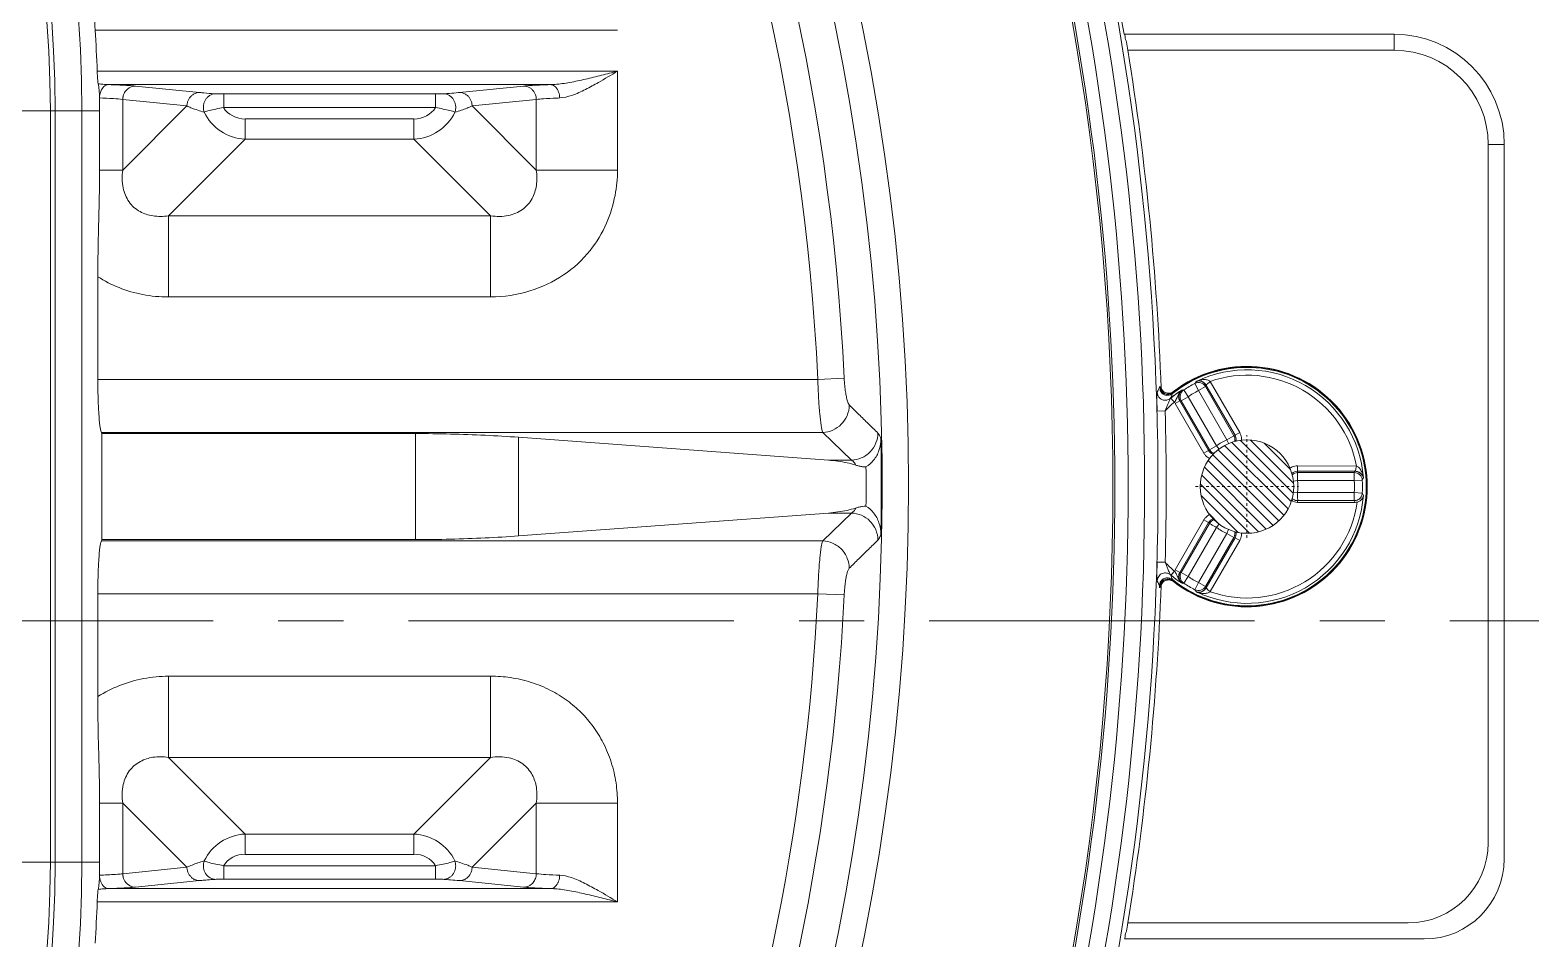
# Model space of a CAD drawing. Header units: millimetres. Extents: x 2432 to 4206, y 1282 to 1824.
# Drawn here: x 2863.2 to 2919.4, y 1549.5 to 1583.6 of the extents above; entities that cross this region are included whole.
import ezdxf

# ---------------------------------------------------------------- set-up
doc = ezdxf.new("R2010")
doc.units = ezdxf.units.MM
doc.linetypes.add('CENTER', pattern=[0.6, 0.375, -0.075, 0.075, -0.075])
doc.layers.add('core', color=7, linetype='Continuous', lineweight=20)
doc.layers.add('insert', color=85, linetype='Continuous', lineweight=20)

# ---------------------------------------------------------------- blocks, each defined once
blk = doc.blocks.new('insert_cir_3.5')
at = {"layer": 'insert'}
h = blk.add_hatch(dxfattribs=at)
h.set_pattern_fill('_ANSI31', color=123, scale=0.0875, angle=90, style=0)
h.set_pattern_definition([(135, (-3527.1127, 221.18007), (-0.196443103, -0.196443103), [])])
h.paths.add_polyline_path([(-1.75, 0, 1), (1.75, 0, 1)])
at = {"layer": 'insert', "color": 1, "linetype": 'CENTER', "ltscale": 0.108846}
for p, q in [((0, -1.925), (0, 1.925)), ((-1.925, 0), (1.925, 0))]:
    blk.add_line(p, q, dxfattribs=at)
at = {"layer": 'insert'}
blk.add_circle((0, 0), 1.75, dxfattribs=at)

msp = doc.modelspace()

# ---------------------------------------------------------------- linework, layer by layer
at = {"layer": 'core'}
for p, q in [((2865.623, 1583.591), (2885.193, 1583.591)), ((2914.285, 1583.434), (2904.17, 1583.434)), ((2914.285, 1583.434), (2914.285, 1582.834)), ((2904.311, 1582.834), (2914.285, 1582.834)), ((2885.193, 1582.049), (2865.7, 1582.049)), ((2885.193, 1578.342), (2885.193, 1582.049)), ((2866.122, 1581.547), (2882.688, 1581.547)), ((2867.134, 1581.493), (2869.539, 1581.249)), ((2879.271, 1581.249), (2881.677, 1581.493)), ((2869.064, 1580.747), (2866.659, 1580.991)), ((2866.659, 1578.342), (2866.659, 1580.991)), ((2866.659, 1578.342), (2869.064, 1580.747)), ((2878.371, 1581.195), (2870.44, 1581.195)), ((2870.44, 1580.693), (2870.44, 1581.195)), ((2870.44, 1580.693), (2878.371, 1580.693)), ((2878.371, 1580.693), (2878.371, 1581.195)), ((2882.152, 1580.991), (2879.747, 1580.747)), ((2879.747, 1580.747), (2882.152, 1578.342)), ((2882.152, 1580.991), (2882.152, 1578.342)), ((2854.478, 1580.559), (2865.791, 1580.559)), ((2863.947, 1552.419), (2863.947, 1580.559)), ((2864.125, 1580.559), (2864.125, 1552.419)), ((2865.13, 1552.419), (2865.13, 1580.559)), ((2865.791, 1580.559), (2865.791, 1578.342)), ((2877.568, 1580.265), (2871.242, 1580.265)), ((2871.242, 1580.265), (2871.242, 1579.504)), ((2877.568, 1580.255), (2877.568, 1579.504)), ((2871.242, 1579.504), (2868.369, 1576.631)), ((2871.242, 1579.504), (2877.568, 1579.504)), ((2880.441, 1576.631), (2877.568, 1579.504)), ((2917.814, 1579.305), (2918.414, 1579.305)), ((2917.814, 1579.305), (2917.814, 1553.144)), ((2918.414, 1552.544), (2918.414, 1579.305)), ((2866.659, 1578.342), (2865.791, 1578.342)), ((2885.193, 1578.342), (2882.152, 1578.342)), ((2880.441, 1576.631), (2868.369, 1576.631)), ((2868.369, 1573.591), (2868.369, 1576.631)), ((2880.441, 1573.591), (2880.441, 1576.631)), ((2865.725, 1570.501), (2865.725, 1574.352)), ((2868.369, 1573.591), (2880.441, 1573.591)), ((2893.686, 1570.548), (2892.698, 1570.501)), ((2892.698, 1570.501), (2865.725, 1570.501)), ((2905.517, 1570.241), (2905.502, 1570.209)), ((2905.527, 1570.1), (2905.522, 1570.089)), ((2905.559, 1570.167), (2905.547, 1570.142)), ((2906.019, 1570.05), (2905.99, 1569.984)), ((2906.571, 1569.857), (2906.406, 1570.109)), ((2906.88, 1570.431), (2906.827, 1570.352)), ((2906.827, 1570.352), (2906.963, 1570.083)), ((2907.223, 1570.233), (2906.963, 1570.083)), ((2908.024, 1568.244), (2906.963, 1570.083)), ((2907.251, 1570.279), (2907.223, 1570.233)), ((2908.284, 1568.394), (2907.223, 1570.233)), ((2907.251, 1570.279), (2908.329, 1568.413)), ((2907.396, 1570.427), (2908.502, 1568.513)), ((2906.256, 1569.705), (2906.083, 1569.605)), ((2907.161, 1567.738), (2906.083, 1569.605)), ((2906.257, 1569.705), (2906.217, 1569.855)), ((2907.334, 1567.838), (2906.256, 1569.705)), ((2906.311, 1569.707), (2906.257, 1569.705)), ((2906.571, 1569.857), (2906.311, 1569.707)), ((2906.311, 1569.707), (2907.372, 1567.868)), ((2906.571, 1569.857), (2907.632, 1568.018)), ((2905.711, 1569.322), (2905.41, 1569.314)), ((2865.856, 1568.521), (2892.886, 1568.521)), ((2865.856, 1568.521), (2865.877, 1568.474)), ((2877.621, 1568.474), (2865.877, 1568.474)), ((2865.877, 1564.504), (2865.877, 1568.474)), ((2877.62, 1568.474), (2877.621, 1564.504)), ((2881.486, 1564.641), (2881.486, 1568.337)), ((2893.098, 1567.479), (2881.486, 1568.337)), ((2893.96, 1567.479), (2892.886, 1568.521)), ((2908.024, 1568.244), (2908.284, 1568.394)), ((2908.284, 1568.394), (2908.329, 1568.413)), ((2908.329, 1568.413), (2908.502, 1568.513)), ((2907.334, 1567.838), (2907.161, 1567.738)), ((2907.334, 1567.838), (2907.372, 1567.868)), ((2907.632, 1568.018), (2907.372, 1567.868)), ((2907.632, 1568.018), (2907.728, 1567.89)), ((2908.024, 1568.244), (2908.079, 1568.116)), ((2893.96, 1567.479), (2893.098, 1567.479)), ((2910.662, 1567.264), (2910.667, 1567.063)), ((2910.666, 1567.264), (2912.875, 1567.26)), ((2910.514, 1566.696), (2910.672, 1566.715)), ((2910.666, 1567.063), (2912.821, 1567.063)), ((2910.666, 1567.063), (2910.672, 1567.016)), ((2912.796, 1567.016), (2910.672, 1567.016)), ((2910.672, 1566.715), (2910.672, 1567.016)), ((2910.672, 1566.715), (2912.796, 1566.715)), ((2912.795, 1567.016), (2912.821, 1567.063)), ((2912.796, 1566.715), (2912.796, 1567.016)), ((2912.796, 1566.715), (2913.096, 1566.732)), ((2913.096, 1566.732), (2913.138, 1566.817)), ((2910.672, 1566.263), (2910.514, 1566.282)), ((2912.796, 1566.263), (2910.672, 1566.263)), ((2913.096, 1566.246), (2912.796, 1566.263)), ((2912.796, 1566.263), (2912.796, 1565.962)), ((2913.138, 1566.161), (2913.096, 1566.246)), ((2881.486, 1564.641), (2893.098, 1565.499)), ((2892.886, 1564.457), (2893.96, 1565.499)), ((2893.098, 1565.499), (2893.96, 1565.499)), ((2912.83, 1565.899), (2910.664, 1565.899)), ((2910.672, 1565.962), (2912.796, 1565.962)), ((2912.83, 1565.899), (2912.796, 1565.962)), ((2906.083, 1563.373), (2907.161, 1565.24)), ((2906.256, 1563.273), (2907.334, 1565.14)), ((2907.372, 1565.11), (2906.311, 1563.271)), ((2907.632, 1564.96), (2906.571, 1563.121)), ((2907.161, 1565.24), (2907.334, 1565.14)), ((2907.372, 1565.11), (2907.334, 1565.14)), ((2907.632, 1564.96), (2907.728, 1565.088)), ((2865.856, 1564.457), (2865.877, 1564.504)), ((2892.886, 1564.457), (2865.856, 1564.457)), ((2877.621, 1564.504), (2865.877, 1564.504)), ((2906.963, 1562.895), (2908.024, 1564.734)), ((2907.223, 1562.745), (2908.284, 1564.584)), ((2908.329, 1564.565), (2907.251, 1562.699)), ((2908.502, 1564.465), (2907.394, 1562.554)), ((2908.024, 1564.734), (2908.087, 1564.88)), ((2908.284, 1564.584), (2908.024, 1564.734)), ((2908.329, 1564.565), (2908.285, 1564.584)), ((2908.502, 1564.465), (2908.329, 1564.565)), ((2905.711, 1563.656), (2905.41, 1563.664)), ((2906.256, 1563.273), (2906.083, 1563.373)), ((2906.217, 1563.123), (2906.257, 1563.273)), ((2906.257, 1563.273), (2906.311, 1563.271)), ((2906.311, 1563.271), (2906.571, 1563.121)), ((2905.519, 1562.725), (2905.516, 1562.712)), ((2905.537, 1562.81), (2905.559, 1562.81)), ((2905.986, 1563.004), (2906.019, 1562.928)), ((2905.99, 1562.994), (2906.004, 1562.963)), ((2906.406, 1562.869), (2906.571, 1563.121)), ((2906.963, 1562.895), (2906.827, 1562.626)), ((2906.963, 1562.895), (2907.223, 1562.745)), ((2907.223, 1562.745), (2907.251, 1562.699)), ((2865.725, 1562.477), (2892.698, 1562.477)), ((2865.725, 1562.477), (2865.725, 1558.626)), ((2892.698, 1562.477), (2893.686, 1562.43)), ((2906.827, 1562.626), (2906.88, 1562.547)), ((2880.441, 1559.387), (2868.369, 1559.387)), ((2868.369, 1559.387), (2868.369, 1556.346)), ((2880.441, 1559.387), (2880.441, 1556.346)), ((2868.369, 1556.346), (2880.441, 1556.346)), ((2868.369, 1556.346), (2871.242, 1553.473)), ((2877.568, 1553.473), (2880.441, 1556.346)), ((2865.791, 1554.636), (2866.659, 1554.636)), ((2865.791, 1554.636), (2865.791, 1552.419)), ((2866.659, 1551.987), (2866.659, 1554.636)), ((2869.064, 1552.231), (2866.659, 1554.636)), ((2882.152, 1554.636), (2879.747, 1552.231)), ((2885.193, 1554.636), (2882.152, 1554.636)), ((2882.152, 1554.636), (2882.152, 1551.987)), ((2885.193, 1550.929), (2885.193, 1554.636)), ((2877.568, 1553.474), (2871.242, 1553.474)), ((2871.242, 1552.721), (2871.242, 1553.473)), ((2877.568, 1552.713), (2877.568, 1553.474)), ((2871.242, 1552.713), (2877.568, 1552.713)), ((2865.791, 1552.419), (2854.478, 1552.419)), ((2866.659, 1551.987), (2869.064, 1552.231)), ((2878.371, 1552.285), (2870.44, 1552.285)), ((2870.44, 1552.285), (2870.44, 1551.783)), ((2878.371, 1552.285), (2878.371, 1551.783)), ((2879.747, 1552.231), (2882.152, 1551.987)), ((2882.688, 1551.431), (2866.123, 1551.431)), ((2869.539, 1551.729), (2867.134, 1551.485)), ((2870.44, 1551.783), (2878.371, 1551.783)), ((2881.677, 1551.485), (2879.271, 1551.729)), ((2865.7, 1550.929), (2885.193, 1550.929)), ((2914.814, 1550.144), (2904.311, 1550.144)), ((2915.414, 1549.544), (2904.181, 1549.544))]:
    msp.add_line(p, q, dxfattribs=at)
at = {"layer": 'core', "color": 1, "linetype": 'CENTER', "ltscale": 32.512}
msp.add_line((2643.277, 1561.459), (2963.277, 1561.459), dxfattribs=at)
at = {"layer": 'core'}
for points in [[(2905.423, 1570.084), (2905.403, 1569.905), (2905.403, 1569.637), (2905.41, 1569.313)], [(2906.36, 1570.112), (2906.259, 1570.054), (2906.11, 1569.955), (2905.921, 1569.802)], [(2906.217, 1569.855), (2906.257, 1570.004), (2906.365, 1570.113)], [(2906.862, 1570.422), (2906.934, 1570.445), (2906.99, 1570.45)], [(2906.99, 1570.45), (2907.069, 1570.432), (2907.165, 1570.375), (2907.247, 1570.285)], [(2912.827, 1567.063), (2912.955, 1567.033), (2913.057, 1566.971), (2913.108, 1566.909), (2913.138, 1566.805)], [(2905.41, 1563.665), (2905.403, 1563.341), (2905.403, 1563.073), (2905.422, 1562.895)], [(2905.931, 1563.167), (2906.122, 1563.014), (2906.267, 1562.92), (2906.358, 1562.868)], [(2906.364, 1562.865), (2906.257, 1562.973), (2906.217, 1563.123)], [(2907.248, 1562.694), (2907.166, 1562.604), (2907.069, 1562.547), (2906.992, 1562.528)], [(2906.992, 1562.528), (2906.938, 1562.532), (2906.869, 1562.553)]]:
    msp.add_lwpolyline(points, dxfattribs=at)
msp.add_circle((2908.776, 1566.489), 1.75, dxfattribs=at)
for centre, radius, start, end in [((2809.281, 1566.489), 86.814, 316.84438, 88.8719), ((2809.281, 1566.489), 85.826, 320.71572, 88.869), ((2809.281, 1566.489), 84.503, 2.75328, 87.24672), ((2809.281, 1566.489), 83.513, 2.75328, 87.24672), ((2803.251, 1566.489), 100.5, 318.73061, 41.26939), ((2820.336, 1580.559), 44.794, 0, 90), ((2820.336, 1580.559), 43.789, 0, 90), ((2820.336, 1580.559), 43.61, 0, 90), ((2803.251, 1566.489), 102.331, 9.53168, 19.05066), ((2803.251, 1566.489), 100.575, 345.67967, 14.32033), ((2803.251, 1566.489), 101.074, 345.67967, 14.32033), ((2803.251, 1566.489), 101.691, 345.76839, 14.23161), ((2803.251, 1566.489), 102.191, 345.76839, 14.23161), ((2820.336, 1580.559), 45.389, 1.8816, 3.8306), ((2914.285, 1579.305), 4.129, 0, 90), ((2803.251, 1566.489), 102.373, 2.0592, 9.18738), ((2914.285, 1579.305), 3.529, 0, 90), ((2823.608, 1580.559), 42.183, 360, 0.6597), ((2871.318, 1581.291), 1.788, 205.8315, 267.5688), ((2877.493, 1581.291), 1.788, 272.4255, 334.1766), ((2908.776, 1566.489), 4.465, 231.32, 128.6807), ((2908.776, 1566.489), 4.486, 231.8196, 128.1799), ((2908.776, 1566.489), 4.504, 232.2492, 127.7485), ((2908.776, 1566.489), 4.374, 4.3057, 115.6943), ((2908.776, 1566.489), 4.174, 10.6408, 109.3158), ((2915.249, 1566.005), 10.618, 156.6369, 157.8639), ((2803.251, 1566.489), 102.334, 2.01904, 2.09228), ((2915.764, 1565.804), 10.629, 156.8351, 157.9417), ((2906.573, 1569.857), 0.302, 123.5401, 209.7302), ((2908.776, 1566.489), 4.327, 116.7785, 123.2215), ((2908.776, 1566.489), 4.026, 116.7786, 123.2215), ((2906.961, 1570.083), 0.301, 30.294, 116.5191), ((2908.776, 1566.489), 4.174, 130.6956, 137.2551), ((2906.515, 1569.855), 0.299, 180.0296, 210.1513), ((2803.251, 1566.489), 102.499, 358.41626, 1.58374), ((2809.281, 1566.489), 85.795, 358.79854, 1.20148), ((2908.024, 1568.244), 0.301, 347.2572, 23.196), ((2907.632, 1568.018), 0.301, 216.8035, 252.7437), ((2908.776, 1566.489), 1.909, 113.1959, 126.8041), ((2809.282, 1566.489), 85.223, 359.50365, 0.49636), ((2910.666, 1566.763), 0.3, 90.0196, 134.3124), ((2910.673, 1566.713), 0.302, 90.0451, 132.5099), ((2908.776, 1566.489), 1.909, 353.1959, 6.8041), ((2912.794, 1566.713), 0.302, 3.5805, 89.7954), ((2908.776, 1566.489), 4.026, 356.7786, 3.2214), ((2908.776, 1566.489), 4.327, 356.7785, 3.2215), ((2908.776, 1566.489), 4.374, 244.3057, 355.6943), ((2908.776, 1566.489), 4.174, 250.6409, 352.0184), ((2910.664, 1566.199), 0.301, 225.3072, 269.9944), ((2908.776, 1566.489), 1.973, 342.5843, 344.5174), ((2912.829, 1566.201), 0.302, 270.0924, 285.4012), ((2908.776, 1566.489), 1.909, 233.1959, 246.8041), ((2908.776, 1566.489), 4.174, 222.7449, 229.3045), ((2906.515, 1563.123), 0.299, 149.8208, 179.9906), ((2906.573, 1563.121), 0.302, 150.2707, 236.4622), ((2803.251, 1566.489), 102.373, 350.81262, 357.9408), ((2915.299, 1566.994), 10.673, 202.142, 203.3627), ((2915.763, 1567.173), 10.628, 202.0566, 203.1618), ((2908.776, 1566.489), 4.327, 236.7785, 243.2215), ((2908.776, 1566.489), 4.026, 236.7786, 243.2215), ((2906.961, 1562.896), 0.301, 243.4912, 329.7059), ((2809.281, 1566.489), 84.503, 318.59014, 357.24672), ((2809.281, 1566.489), 83.513, 320.94649, 357.24672), ((2871.319, 1551.685), 1.79, 92.4517, 154.1405), ((2877.492, 1551.685), 1.79, 25.8516, 87.5535), ((2914.814, 1553.144), 3, 270, 0), ((2915.414, 1552.544), 3, 270, 0), ((2820.336, 1552.419), 44.794, 270, 360), ((2820.336, 1552.419), 43.789, 270, 0), ((2820.336, 1552.419), 43.61, 270, 0), ((2823.626, 1552.419), 42.165, 359.3402, 0.0002), ((2881.619, 1551.993), 0.533, 349.0448, 359.3735), ((2820.336, 1552.419), 45.389, 356.1694, 358.1184)]:
    msp.add_arc(centre, radius, start, end, dxfattribs=at)
for points, knots in [([(2865.623, 1583.591), (2865.619, 1583.653), (2865.613, 1583.768), (2865.609, 1583.92), (2865.61, 1584.01), (2865.614, 1584.047)], [0, 0, 0, 0, 0.409903, 0.757574, 1, 1, 1, 1]), ([(2904.181, 1583.434), (2904.209, 1583.434), (2904.206, 1583.278), (2904.274, 1583.126), (2904.295, 1582.935), (2904.311, 1582.834)], [0, 0, 0, 0, 0.137754, 0.502126, 1, 1, 1, 1]), ([(2865.74, 1581.576), (2865.731, 1581.612), (2865.721, 1581.703), (2865.708, 1581.861), (2865.703, 1581.983), (2865.7, 1582.049)], [0, 0, 0, 0, 0.22853, 0.57952, 1, 1, 1, 1]), ([(2882.688, 1581.547), (2882.743, 1581.548), (2882.889, 1581.555), (2883.13, 1581.582), (2883.412, 1581.627), (2883.703, 1581.685), (2883.998, 1581.75), (2884.295, 1581.82), (2884.593, 1581.895), (2884.892, 1581.971), (2885.092, 1582.023), (2885.193, 1582.049)], [0, 0, 0, 0, 0.064898, 0.17129, 0.283498, 0.40001, 0.518673, 0.637977, 0.757885, 0.878521, 1, 1, 1, 1]), ([(2885.193, 1582.049), (2884.955, 1581.906), (2884.562, 1581.671), (2883.996, 1581.361), (2883.521, 1581.136), (2883.182, 1581.057), (2883.027, 1581.045)], [0, 0, 0, 0, 0.345956, 0.571511, 0.805533, 1, 1, 1, 1]), ([(2865.789, 1581.045), (2865.788, 1581.117), (2865.783, 1581.251), (2865.766, 1581.429), (2865.75, 1581.533), (2865.74, 1581.576)], [0, 0, 0, 0, 0.408019, 0.750058, 1, 1, 1, 1]), ([(2865.74, 1581.576), (2865.772, 1581.572), (2865.899, 1581.558), (2866.027, 1581.549), (2866.122, 1581.547)], [0, 0, 0, 0, 0.256757, 1, 1, 1, 1]), ([(2865.788, 1581.047), (2865.789, 1581.129), (2865.817, 1581.284), (2865.928, 1581.476), (2866.06, 1581.545), (2866.122, 1581.547)], [0, 0, 0, 0, 0.377864, 0.710062, 1, 1, 1, 1]), ([(2867.134, 1581.493), (2867.051, 1581.502), (2866.854, 1581.516), (2866.517, 1581.533), (2866.263, 1581.543), (2866.122, 1581.547)], [0, 0, 0, 0, 0.247109, 0.583506, 1, 1, 1, 1]), ([(2866.668, 1581.087), (2866.679, 1581.142), (2866.722, 1581.251), (2866.86, 1581.427), (2867.028, 1581.492), (2867.134, 1581.493)], [0, 0, 0, 0, 0.257824, 0.52071, 1, 1, 1, 1]), ([(2869.064, 1580.747), (2869.064, 1580.768), (2869.068, 1580.829), (2869.088, 1580.908), (2869.12, 1580.98), (2869.147, 1581.028), (2869.179, 1581.072), (2869.231, 1581.129), (2869.311, 1581.191), (2869.422, 1581.238), (2869.502, 1581.249), (2869.539, 1581.249)], [0, 0, 0, 0, 0.080778, 0.241813, 0.31673, 0.387443, 0.457806, 0.53161, 0.687967, 0.853263, 1, 1, 1, 1]), ([(2869.539, 1581.249), (2869.591, 1581.244), (2869.773, 1581.227), (2869.969, 1581.212), (2870.112, 1581.202), (2870.126, 1581.201)], [0, 0, 0, 0, 0.265851, 0.930344, 1, 1, 1, 1]), ([(2878.685, 1581.201), (2878.757, 1581.206), (2878.938, 1581.219), (2879.134, 1581.236), (2879.256, 1581.248), (2879.271, 1581.249)], [0, 0, 0, 0, 0.371707, 0.92217, 1, 1, 1, 1]), ([(2879.747, 1580.747), (2879.746, 1580.768), (2879.742, 1580.829), (2879.722, 1580.908), (2879.691, 1580.98), (2879.664, 1581.028), (2879.631, 1581.072), (2879.58, 1581.129), (2879.5, 1581.191), (2879.388, 1581.238), (2879.309, 1581.249), (2879.271, 1581.249)], [0, 0, 0, 0, 0.080833, 0.241866, 0.316782, 0.387495, 0.457857, 0.531659, 0.688012, 0.853302, 1, 1, 1, 1]), ([(2882.688, 1581.547), (2882.548, 1581.543), (2882.293, 1581.533), (2881.956, 1581.516), (2881.76, 1581.502), (2881.677, 1581.493)], [0, 0, 0, 0, 0.416643, 0.753002, 1, 1, 1, 1]), ([(2881.677, 1581.493), (2881.695, 1581.493), (2881.75, 1581.489), (2881.839, 1581.466), (2881.92, 1581.422), (2881.975, 1581.38), (2882.011, 1581.345), (2882.044, 1581.306), (2882.085, 1581.248), (2882.12, 1581.174), (2882.137, 1581.112), (2882.142, 1581.087)], [0, 0, 0, 0, 0.079979, 0.248954, 0.410434, 0.487532, 0.561726, 0.63633, 0.714719, 0.88156, 1, 1, 1, 1]), ([(2883.027, 1581.045), (2883.026, 1581.064), (2883.023, 1581.121), (2883.007, 1581.214), (2882.977, 1581.3), (2882.947, 1581.359), (2882.924, 1581.398), (2882.897, 1581.433), (2882.859, 1581.475), (2882.802, 1581.518), (2882.738, 1581.542), (2882.699, 1581.547), (2882.688, 1581.547)], [0, 0, 0, 0, 0.085409, 0.26294, 0.424213, 0.497163, 0.564604, 0.629583, 0.694794, 0.823757, 0.949582, 1, 1, 1, 1]), ([(2866.659, 1580.991), (2866.542, 1581.005), (2866.251, 1581.025), (2865.961, 1581.038), (2865.788, 1581.045)], [0, 0, 0, 0, 0.405677, 1, 1, 1, 1]), ([(2866.659, 1580.991), (2866.659, 1581.002), (2866.659, 1581.023), (2866.663, 1581.055), (2866.666, 1581.076), (2866.668, 1581.087)], [0, 0, 0, 0, 0.33331, 0.666561, 1, 1, 1, 1]), ([(2869.708, 1580.512), (2869.629, 1580.536), (2869.462, 1580.588), (2869.247, 1580.666), (2869.114, 1580.725), (2869.064, 1580.747)], [0, 0, 0, 0, 0.363398, 0.763138, 1, 1, 1, 1]), ([(2869.708, 1580.512), (2869.696, 1580.549), (2869.677, 1580.631), (2869.678, 1580.756), (2869.701, 1580.858), (2869.731, 1580.929), (2869.757, 1580.977), (2869.787, 1581.022), (2869.835, 1581.079), (2869.91, 1581.141), (2870.015, 1581.189), (2870.091, 1581.2), (2870.126, 1581.201)], [0, 0, 0, 0, 0.125713, 0.267413, 0.399275, 0.460291, 0.517612, 0.574339, 0.633467, 0.757377, 0.886474, 1, 1, 1, 1]), ([(2870.43, 1580.69), (2870.336, 1580.67), (2870.158, 1580.636), (2869.919, 1580.582), (2869.772, 1580.542), (2869.714, 1580.514)], [0, 0, 0, 0, 0.388226, 0.736327, 1, 1, 1, 1]), ([(2870.126, 1581.201), (2870.151, 1581.199), (2870.213, 1581.197), (2870.318, 1581.195), (2870.397, 1581.195), (2870.44, 1581.195)], [0, 0, 0, 0, 0.243016, 0.589497, 1, 1, 1, 1]), ([(2878.371, 1581.195), (2878.414, 1581.195), (2878.494, 1581.195), (2878.598, 1581.197), (2878.66, 1581.199), (2878.685, 1581.201)], [0, 0, 0, 0, 0.414438, 0.760123, 1, 1, 1, 1]), ([(2879.097, 1580.515), (2879.038, 1580.542), (2878.892, 1580.582), (2878.652, 1580.636), (2878.474, 1580.67), (2878.381, 1580.69)], [0, 0, 0, 0, 0.263663, 0.611779, 1, 1, 1, 1]), ([(2879.102, 1580.512), (2879.115, 1580.549), (2879.133, 1580.631), (2879.133, 1580.756), (2879.109, 1580.858), (2879.08, 1580.929), (2879.054, 1580.977), (2879.024, 1581.022), (2878.975, 1581.079), (2878.9, 1581.141), (2878.795, 1581.189), (2878.72, 1581.2), (2878.685, 1581.201)], [0, 0, 0, 0, 0.125689, 0.267401, 0.399275, 0.460296, 0.517621, 0.574352, 0.633485, 0.757399, 0.886498, 1, 1, 1, 1]), ([(2879.747, 1580.747), (2879.684, 1580.718), (2879.549, 1580.661), (2879.334, 1580.583), (2879.182, 1580.536), (2879.102, 1580.512)], [0, 0, 0, 0, 0.303111, 0.637244, 1, 1, 1, 1]), ([(2882.152, 1580.991), (2882.152, 1581.002), (2882.151, 1581.023), (2882.148, 1581.055), (2882.144, 1581.076), (2882.142, 1581.087)], [0, 0, 0, 0, 0.333078, 0.666157, 1, 1, 1, 1]), ([(2883.027, 1581.045), (2882.987, 1581.043), (2882.784, 1581.036), (2882.492, 1581.021), (2882.24, 1581.001), (2882.152, 1580.991)], [0, 0, 0, 0, 0.134299, 0.697009, 1, 1, 1, 1]), ([(2865.791, 1578.342), (2865.791, 1578.06), (2865.784, 1577.469), (2865.759, 1576.533), (2865.732, 1575.485), (2865.725, 1574.746), (2865.725, 1574.352)], [0, 0, 0, 0, 0.212061, 0.444487, 0.703677, 1, 1, 1, 1]), ([(2866.659, 1578.342), (2866.627, 1578.122), (2866.627, 1577.702), (2866.853, 1577.133), (2867.277, 1576.761), (2867.81, 1576.597), (2868.179, 1576.604), (2868.369, 1576.631)], [0, 0, 0, 0, 0.23174, 0.429371, 0.620645, 0.799304, 1, 1, 1, 1]), ([(2885.193, 1578.342), (2885.193, 1578.025), (2885.123, 1577.345), (2884.814, 1576.306), (2884.183, 1575.253), (2883.198, 1574.347), (2881.899, 1573.744), (2880.934, 1573.591), (2880.441, 1573.591)], [0, 0, 0, 0, 0.1272, 0.273045, 0.432101, 0.614253, 0.801969, 1, 1, 1, 1]), ([(2880.441, 1576.631), (2880.661, 1576.6), (2881.081, 1576.599), (2881.65, 1576.826), (2882.022, 1577.25), (2882.186, 1577.783), (2882.18, 1578.152), (2882.152, 1578.342)], [0, 0, 0, 0, 0.231739, 0.42937, 0.620645, 0.799304, 1, 1, 1, 1]), ([(2865.725, 1574.352), (2865.975, 1574.19), (2866.518, 1573.91), (2867.414, 1573.649), (2868.047, 1573.591), (2868.369, 1573.591)], [0, 0, 0, 0, 0.320656, 0.652781, 1, 1, 1, 1]), ([(2893.686, 1570.548), (2893.692, 1570.452), (2893.703, 1570.282), (2893.73, 1570.048), (2893.765, 1569.858), (2893.793, 1569.713), (2893.837, 1569.614), (2893.862, 1569.568), (2893.875, 1569.547)], [0, 0, 0, 0, 0.280841, 0.498051, 0.685554, 0.847484, 0.925943, 1, 1, 1, 1]), ([(2865.725, 1570.501), (2865.725, 1570.272), (2865.731, 1569.841), (2865.753, 1569.259), (2865.795, 1568.831), (2865.822, 1568.596), (2865.856, 1568.521)], [0, 0, 0, 0, 0.345595, 0.64992, 0.876831, 1, 1, 1, 1]), ([(2892.698, 1570.501), (2892.705, 1570.264), (2892.723, 1569.836), (2892.761, 1569.257), (2892.814, 1568.837), (2892.846, 1568.597), (2892.886, 1568.521)], [0, 0, 0, 0, 0.356128, 0.646426, 0.86986, 1, 1, 1, 1]), ([(2905.413, 1570.012), (2905.399, 1569.994), (2905.41, 1569.938), (2905.402, 1569.856), (2905.404, 1569.749), (2905.403, 1569.62), (2905.406, 1569.471), (2905.409, 1569.367), (2905.41, 1569.314)], [0, 0, 0, 0, 0.099731, 0.211617, 0.364531, 0.553167, 0.769351, 1, 1, 1, 1]), ([(2905.915, 1569.798), (2905.903, 1569.787), (2905.867, 1569.76), (2905.813, 1569.736), (2905.76, 1569.725), (2905.722, 1569.722), (2905.684, 1569.724), (2905.63, 1569.733), (2905.56, 1569.761), (2905.484, 1569.822), (2905.43, 1569.909), (2905.415, 1569.978), (2905.413, 1570.012)], [0, 0, 0, 0, 0.069046, 0.197986, 0.256411, 0.310571, 0.364768, 0.423313, 0.55277, 0.696472, 0.848288, 1, 1, 1, 1]), ([(2906.004, 1570.015), (2905.96, 1569.981), (2905.853, 1569.936), (2905.683, 1569.964), (2905.553, 1570.077), (2905.519, 1570.186), (2905.517, 1570.241)], [0, 0, 0, 0, 0.252329, 0.502375, 0.751119, 1, 1, 1, 1]), ([(2905.522, 1570.089), (2905.546, 1570.033), (2905.631, 1569.935), (2905.818, 1569.889), (2905.939, 1569.937), (2905.986, 1569.974)], [0, 0, 0, 0, 0.3352, 0.666136, 1, 1, 1, 1]), ([(2905.538, 1570.097), (2905.567, 1570.064), (2905.634, 1570.006), (2905.753, 1569.946), (2905.881, 1569.952), (2905.96, 1569.976), (2905.995, 1569.995)], [0, 0, 0, 0, 0.263984, 0.516435, 0.769218, 1, 1, 1, 1]), ([(2905.995, 1569.995), (2905.943, 1569.953), (2905.826, 1569.884), (2905.627, 1569.932), (2905.558, 1570.041), (2905.538, 1570.097)], [0, 0, 0, 0, 0.360801, 0.676758, 1, 1, 1, 1]), ([(2905.559, 1570.167), (2905.583, 1570.112), (2905.667, 1570.015), (2905.851, 1569.969), (2905.971, 1570.013), (2906.019, 1570.05)], [0, 0, 0, 0, 0.33762, 0.661143, 1, 1, 1, 1]), ([(2905.915, 1569.798), (2905.973, 1569.849), (2906.082, 1569.937), (2906.23, 1570.037), (2906.316, 1570.088), (2906.35, 1570.105)], [0, 0, 0, 0, 0.436903, 0.785008, 1, 1, 1, 1]), ([(2906.062, 1569.644), (2906.075, 1569.667), (2906.101, 1569.713), (2906.14, 1569.787), (2906.177, 1569.869), (2906.212, 1569.959), (2906.268, 1570.044), (2906.322, 1570.087), (2906.351, 1570.105)], [0, 0, 0, 0, 0.141722, 0.290652, 0.452204, 0.632271, 0.816935, 1, 1, 1, 1]), ([(2906.351, 1570.105), (2906.324, 1570.087), (2906.274, 1570.041), (2906.227, 1569.953), (2906.216, 1569.887), (2906.216, 1569.855)], [0, 0, 0, 0, 0.337001, 0.670003, 1, 1, 1, 1]), ([(2907.001, 1570.446), (2906.987, 1570.447), (2906.959, 1570.448), (2906.917, 1570.443), (2906.892, 1570.435), (2906.88, 1570.431)], [0, 0, 0, 0, 0.355002, 0.685145, 1, 1, 1, 1]), ([(2907.399, 1570.429), (2907.368, 1570.456), (2907.287, 1570.49), (2907.156, 1570.502), (2907.02, 1570.485), (2906.932, 1570.454), (2906.89, 1570.436)], [0, 0, 0, 0, 0.232913, 0.477913, 0.7382, 1, 1, 1, 1]), ([(2907.251, 1570.279), (2907.241, 1570.297), (2907.217, 1570.331), (2907.172, 1570.375), (2907.119, 1570.41), (2907.061, 1570.435), (2907.021, 1570.444), (2907.001, 1570.446)], [0, 0, 0, 0, 0.194481, 0.399118, 0.605958, 0.807217, 1, 1, 1, 1]), ([(2907.251, 1570.279), (2907.249, 1570.303), (2907.297, 1570.335), (2907.342, 1570.382), (2907.379, 1570.412), (2907.396, 1570.427)], [0, 0, 0, 0, 0.340493, 0.661971, 1, 1, 1, 1]), ([(2893.876, 1569.547), (2893.876, 1569.408), (2893.82, 1569.139), (2893.593, 1568.806), (2893.27, 1568.583), (2893.013, 1568.525), (2892.886, 1568.521)], [0, 0, 0, 0, 0.264727, 0.510275, 0.756, 1, 1, 1, 1]), ([(2893.876, 1569.547), (2893.995, 1569.428), (2894.232, 1569.193), (2894.594, 1568.845), (2894.831, 1568.61), (2894.95, 1568.492)], [0, 0, 0, 0, 0.334528, 0.665966, 1, 1, 1, 1]), ([(2905.915, 1569.798), (2905.903, 1569.785), (2905.886, 1569.738), (2905.85, 1569.665), (2905.809, 1569.565), (2905.762, 1569.449), (2905.729, 1569.366), (2905.711, 1569.322)], [0, 0, 0, 0, 0.102598, 0.276987, 0.479215, 0.725821, 1, 1, 1, 1]), ([(2906.054, 1569.653), (2906.036, 1569.674), (2905.999, 1569.719), (2905.955, 1569.758), (2905.926, 1569.801), (2905.915, 1569.798)], [0, 0, 0, 0, 0.421124, 0.82235, 1, 1, 1, 1]), ([(2881.486, 1568.337), (2881.069, 1568.367), (2880.22, 1568.418), (2878.932, 1568.464), (2878.06, 1568.474), (2877.621, 1568.474)], [0, 0, 0, 0, 0.323991, 0.659267, 1, 1, 1, 1]), ([(2893.96, 1567.479), (2894.085, 1567.483), (2894.342, 1567.546), (2894.678, 1567.767), (2894.891, 1568.108), (2894.949, 1568.367), (2894.949, 1568.492)], [0, 0, 0, 0, 0.241537, 0.500008, 0.758474, 1, 1, 1, 1]), ([(2895.058, 1568.288), (2895.061, 1568.138), (2895.014, 1567.845), (2894.816, 1567.472), (2894.613, 1567.288), (2894.502, 1567.227)], [0, 0, 0, 0, 0.361437, 0.695887, 1, 1, 1, 1]), ([(2894.949, 1568.492), (2894.964, 1568.478), (2894.991, 1568.441), (2895.026, 1568.372), (2895.047, 1568.318), (2895.058, 1568.288)], [0, 0, 0, 0, 0.256977, 0.589394, 1, 1, 1, 1]), ([(2908.318, 1568.178), (2908.322, 1568.196), (2908.326, 1568.23), (2908.323, 1568.278), (2908.316, 1568.334), (2908.298, 1568.371), (2908.284, 1568.394)], [0, 0, 0, 0, 0.246968, 0.460763, 0.641462, 1, 1, 1, 1]), ([(2908.329, 1568.413), (2908.338, 1568.397), (2908.352, 1568.365), (2908.365, 1568.314), (2908.368, 1568.279), (2908.368, 1568.262)], [0, 0, 0, 0, 0.335831, 0.669205, 1, 1, 1, 1]), ([(2908.568, 1568.227), (2908.57, 1568.26), (2908.569, 1568.326), (2908.546, 1568.423), (2908.519, 1568.484), (2908.502, 1568.513)], [0, 0, 0, 0, 0.334776, 0.663673, 1, 1, 1, 1]), ([(2907.161, 1567.738), (2907.177, 1567.709), (2907.217, 1567.655), (2907.29, 1567.587), (2907.346, 1567.552), (2907.376, 1567.538)], [0, 0, 0, 0, 0.336155, 0.671799, 1, 1, 1, 1]), ([(2907.513, 1567.7), (2907.488, 1567.707), (2907.441, 1567.728), (2907.379, 1567.775), (2907.347, 1567.816), (2907.334, 1567.838)], [0, 0, 0, 0, 0.333682, 0.666217, 1, 1, 1, 1]), ([(2907.372, 1567.868), (2907.383, 1567.847), (2907.404, 1567.817), (2907.444, 1567.783), (2907.477, 1567.76), (2907.511, 1567.742), (2907.532, 1567.734), (2907.543, 1567.731)], [0, 0, 0, 0, 0.308571, 0.484328, 0.702437, 0.845049, 1, 1, 1, 1]), ([(2908.368, 1568.262), (2908.368, 1568.254), (2908.367, 1568.238), (2908.364, 1568.213), (2908.361, 1568.197), (2908.359, 1568.188)], [0, 0, 0, 0, 0.329345, 0.65938, 1, 1, 1, 1]), ([(2894.118, 1567.294), (2894.012, 1567.327), (2893.792, 1567.385), (2893.45, 1567.445), (2893.217, 1567.47), (2893.098, 1567.479)], [0, 0, 0, 0, 0.322111, 0.655648, 1, 1, 1, 1]), ([(2894.118, 1567.294), (2894.104, 1567.322), (2894.074, 1567.373), (2894.022, 1567.437), (2893.981, 1567.468), (2893.96, 1567.479)], [0, 0, 0, 0, 0.385906, 0.714525, 1, 1, 1, 1]), ([(2894.502, 1567.227), (2894.46, 1567.226), (2894.375, 1567.231), (2894.246, 1567.256), (2894.161, 1567.28), (2894.118, 1567.294)], [0, 0, 0, 0, 0.320971, 0.654896, 1, 1, 1, 1]), ([(2910.385, 1567.177), (2910.413, 1567.196), (2910.472, 1567.228), (2910.567, 1567.257), (2910.633, 1567.263), (2910.666, 1567.264)], [0, 0, 0, 0, 0.336191, 0.669548, 1, 1, 1, 1]), ([(2912.875, 1567.26), (2912.869, 1567.229), (2912.859, 1567.172), (2912.843, 1567.11), (2912.832, 1567.068), (2912.821, 1567.063)], [0, 0, 0, 0, 0.454142, 0.826886, 1, 1, 1, 1]), ([(2913.138, 1566.817), (2913.135, 1566.85), (2913.125, 1566.912), (2913.097, 1566.998), (2913.061, 1567.072), (2913.021, 1567.136), (2912.978, 1567.191), (2912.93, 1567.232), (2912.896, 1567.251), (2912.879, 1567.258)], [0, 0, 0, 0, 0.186033, 0.352995, 0.505929, 0.647622, 0.778299, 0.897835, 1, 1, 1, 1]), ([(2912.821, 1567.063), (2912.842, 1567.063), (2912.884, 1567.059), (2912.945, 1567.041), (2913.002, 1567.012), (2913.052, 1566.975), (2913.092, 1566.93), (2913.123, 1566.878), (2913.135, 1566.838), (2913.138, 1566.817)], [0, 0, 0, 0, 0.14278, 0.29095, 0.439182, 0.581376, 0.7176, 0.853179, 1, 1, 1, 1]), ([(2910.468, 1566.042), (2910.483, 1566.029), (2910.542, 1565.984), (2910.618, 1565.962), (2910.672, 1565.962)], [0, 0, 0, 0, 0.265206, 1, 1, 1, 1]), ([(2910.672, 1565.962), (2910.662, 1565.964), (2910.69, 1566.008), (2910.668, 1566.04), (2910.674, 1566.088), (2910.671, 1566.136), (2910.673, 1566.196), (2910.672, 1566.239), (2910.672, 1566.263)], [0, 0, 0, 0, 0.107916, 0.27863, 0.405983, 0.567677, 0.765639, 1, 1, 1, 1]), ([(2913.096, 1566.246), (2913.093, 1566.197), (2913.061, 1566.097), (2912.948, 1565.99), (2912.846, 1565.963), (2912.796, 1565.962)], [0, 0, 0, 0, 0.328646, 0.663592, 1, 1, 1, 1]), ([(2913.138, 1566.161), (2913.133, 1566.119), (2913.104, 1566.041), (2913.019, 1565.953), (2912.947, 1565.92), (2912.91, 1565.909)], [0, 0, 0, 0, 0.349436, 0.671046, 1, 1, 1, 1]), ([(2893.098, 1565.499), (2893.217, 1565.508), (2893.45, 1565.533), (2893.792, 1565.593), (2894.012, 1565.651), (2894.118, 1565.684)], [0, 0, 0, 0, 0.344347, 0.677882, 1, 1, 1, 1]), ([(2893.96, 1565.499), (2893.98, 1565.509), (2894.02, 1565.539), (2894.073, 1565.603), (2894.103, 1565.655), (2894.118, 1565.684)], [0, 0, 0, 0, 0.27381, 0.598889, 1, 1, 1, 1]), ([(2894.95, 1564.486), (2894.949, 1564.62), (2894.892, 1564.885), (2894.667, 1565.215), (2894.344, 1565.437), (2894.087, 1565.495), (2893.96, 1565.499)], [0, 0, 0, 0, 0.258995, 0.506379, 0.754087, 1, 1, 1, 1]), ([(2894.118, 1565.684), (2894.161, 1565.698), (2894.246, 1565.722), (2894.375, 1565.747), (2894.46, 1565.752), (2894.502, 1565.751)], [0, 0, 0, 0, 0.345093, 0.67902, 1, 1, 1, 1]), ([(2894.502, 1565.751), (2894.613, 1565.69), (2894.816, 1565.506), (2895.014, 1565.133), (2895.061, 1564.84), (2895.058, 1564.69)], [0, 0, 0, 0, 0.304139, 0.638471, 1, 1, 1, 1]), ([(2907.376, 1565.44), (2907.346, 1565.425), (2907.289, 1565.391), (2907.216, 1565.323), (2907.177, 1565.269), (2907.161, 1565.24)], [0, 0, 0, 0, 0.334236, 0.663129, 1, 1, 1, 1]), ([(2907.543, 1565.247), (2907.527, 1565.242), (2907.498, 1565.231), (2907.458, 1565.205), (2907.413, 1565.168), (2907.386, 1565.133), (2907.372, 1565.11)], [0, 0, 0, 0, 0.220845, 0.418985, 0.642457, 1, 1, 1, 1]), ([(2907.372, 1565.11), (2907.379, 1565.119), (2907.403, 1565.073), (2907.441, 1565.075), (2907.48, 1565.046), (2907.523, 1565.024), (2907.574, 1564.993), (2907.612, 1564.972), (2907.632, 1564.96)], [0, 0, 0, 0, 0.107914, 0.278628, 0.405981, 0.567675, 0.765638, 1, 1, 1, 1]), ([(2865.856, 1564.457), (2865.822, 1564.382), (2865.795, 1564.147), (2865.753, 1563.719), (2865.731, 1563.136), (2865.725, 1562.706), (2865.725, 1562.477)], [0, 0, 0, 0, 0.123093, 0.350113, 0.654609, 1, 1, 1, 1]), ([(2877.621, 1564.504), (2878.06, 1564.504), (2878.932, 1564.514), (2880.22, 1564.56), (2881.069, 1564.61), (2881.486, 1564.641)], [0, 0, 0, 0, 0.340733, 0.67601, 1, 1, 1, 1]), ([(2892.886, 1564.457), (2892.851, 1564.39), (2892.817, 1564.168), (2892.764, 1563.754), (2892.724, 1563.164), (2892.705, 1562.72), (2892.698, 1562.477)], [0, 0, 0, 0, 0.113394, 0.330397, 0.63413, 1, 1, 1, 1]), ([(2892.886, 1564.457), (2893.012, 1564.453), (2893.271, 1564.388), (2893.609, 1564.164), (2893.82, 1563.818), (2893.876, 1563.557), (2893.875, 1563.431)], [0, 0, 0, 0, 0.24142, 0.500004, 0.758586, 1, 1, 1, 1]), ([(2894.95, 1564.486), (2894.831, 1564.368), (2894.594, 1564.133), (2894.232, 1563.785), (2893.995, 1563.55), (2893.876, 1563.431)], [0, 0, 0, 0, 0.33403, 0.665469, 1, 1, 1, 1]), ([(2895.058, 1564.69), (2895.047, 1564.66), (2895.026, 1564.606), (2894.991, 1564.537), (2894.964, 1564.5), (2894.949, 1564.486)], [0, 0, 0, 0, 0.410541, 0.74296, 1, 1, 1, 1]), ([(2908.285, 1564.584), (2908.293, 1564.6), (2908.306, 1564.629), (2908.319, 1564.673), (2908.325, 1564.714), (2908.325, 1564.756), (2908.321, 1564.785), (2908.318, 1564.8)], [0, 0, 0, 0, 0.245776, 0.428498, 0.609586, 0.795912, 1, 1, 1, 1]), ([(2908.368, 1564.716), (2908.368, 1564.698), (2908.365, 1564.663), (2908.352, 1564.613), (2908.338, 1564.58), (2908.329, 1564.565)], [0, 0, 0, 0, 0.331722, 0.665098, 1, 1, 1, 1]), ([(2908.359, 1564.789), (2908.361, 1564.781), (2908.364, 1564.765), (2908.367, 1564.74), (2908.368, 1564.724), (2908.368, 1564.716)], [0, 0, 0, 0, 0.339783, 0.669912, 1, 1, 1, 1]), ([(2908.568, 1564.751), (2908.57, 1564.718), (2908.568, 1564.651), (2908.546, 1564.554), (2908.519, 1564.494), (2908.502, 1564.465)], [0, 0, 0, 0, 0.336384, 0.669743, 1, 1, 1, 1]), ([(2893.875, 1563.431), (2893.853, 1563.404), (2893.815, 1563.33), (2893.779, 1563.193), (2893.745, 1563.016), (2893.717, 1562.826), (2893.701, 1562.626), (2893.691, 1562.499), (2893.686, 1562.43)], [0, 0, 0, 0, 0.102811, 0.238979, 0.413887, 0.62805, 0.797793, 1, 1, 1, 1]), ([(2905.41, 1563.664), (2905.408, 1563.605), (2905.406, 1563.49), (2905.403, 1563.328), (2905.403, 1563.19), (2905.404, 1563.083), (2905.408, 1563.013), (2905.41, 1562.977), (2905.413, 1562.966)], [0, 0, 0, 0, 0.254447, 0.492876, 0.695502, 0.848967, 0.949059, 1, 1, 1, 1]), ([(2905.915, 1563.18), (2905.872, 1563.217), (2905.768, 1563.266), (2905.594, 1563.247), (2905.455, 1563.138), (2905.416, 1563.022), (2905.413, 1562.966)], [0, 0, 0, 0, 0.252342, 0.484005, 0.748952, 1, 1, 1, 1]), ([(2905.711, 1563.656), (2905.732, 1563.603), (2905.769, 1563.509), (2905.818, 1563.387), (2905.854, 1563.298), (2905.884, 1563.23), (2905.905, 1563.19), (2905.921, 1563.175)], [0, 0, 0, 0, 0.328459, 0.573275, 0.748695, 0.877343, 1, 1, 1, 1]), ([(2906.057, 1563.322), (2906.037, 1563.299), (2906, 1563.253), (2905.959, 1563.212), (2905.931, 1563.171), (2905.921, 1563.175)], [0, 0, 0, 0, 0.45621, 0.832875, 1, 1, 1, 1]), ([(2906.351, 1562.873), (2906.325, 1562.889), (2906.272, 1562.93), (2906.215, 1563.013), (2906.18, 1563.106), (2906.141, 1563.189), (2906.101, 1563.262), (2906.075, 1563.308), (2906.064, 1563.33)], [0, 0, 0, 0, 0.16842, 0.358338, 0.545584, 0.710847, 0.864033, 1, 1, 1, 1]), ([(2905.986, 1563.004), (2905.936, 1563.043), (2905.808, 1563.092), (2905.613, 1563.033), (2905.497, 1562.877), (2905.493, 1562.753), (2905.505, 1562.7)], [0, 0, 0, 0, 0.260617, 0.519055, 0.777844, 1, 1, 1, 1]), ([(2905.498, 1562.693), (2905.494, 1562.764), (2905.502, 1562.902), (2905.641, 1563.046), (2905.831, 1563.093), (2905.945, 1563.025), (2905.995, 1562.983)], [0, 0, 0, 0, 0.282158, 0.513282, 0.744493, 1, 1, 1, 1]), ([(2905.995, 1562.983), (2905.951, 1563.008), (2905.848, 1563.037), (2905.684, 1563.015), (2905.541, 1562.89), (2905.51, 1562.763), (2905.498, 1562.693)], [0, 0, 0, 0, 0.217834, 0.453947, 0.690076, 1, 1, 1, 1]), ([(2905.502, 1562.761), (2905.505, 1562.754), (2905.509, 1562.737), (2905.512, 1562.72), (2905.516, 1562.712)], [0, 0, 0, 0, 0.499983, 1, 1, 1, 1]), ([(2905.517, 1562.737), (2905.519, 1562.792), (2905.553, 1562.901), (2905.683, 1563.013), (2905.853, 1563.042), (2905.96, 1562.997), (2906.004, 1562.963)], [0, 0, 0, 0, 0.248634, 0.497579, 0.747705, 1, 1, 1, 1]), ([(2905.545, 1562.803), (2905.543, 1562.788), (2905.537, 1562.764), (2905.531, 1562.728), (2905.519, 1562.725)], [0, 0, 0, 0, 0.54595, 1, 1, 1, 1]), ([(2906.019, 1562.928), (2905.971, 1562.965), (2905.851, 1563.009), (2905.667, 1562.963), (2905.583, 1562.866), (2905.559, 1562.81)], [0, 0, 0, 0, 0.338775, 0.662526, 1, 1, 1, 1]), ([(2906.35, 1562.873), (2906.334, 1562.882), (2906.295, 1562.903), (2906.233, 1562.941), (2906.162, 1562.987), (2906.085, 1563.042), (2906.001, 1563.107), (2905.944, 1563.154), (2905.915, 1563.18)], [0, 0, 0, 0, 0.10712, 0.250445, 0.407369, 0.5812, 0.77979, 1, 1, 1, 1]), ([(2906.216, 1563.123), (2906.216, 1563.09), (2906.227, 1563.025), (2906.274, 1562.937), (2906.324, 1562.891), (2906.351, 1562.873)], [0, 0, 0, 0, 0.330666, 0.663294, 1, 1, 1, 1]), ([(2907.251, 1562.699), (2907.241, 1562.681), (2907.216, 1562.647), (2907.17, 1562.603), (2907.117, 1562.568), (2907.06, 1562.543), (2907.02, 1562.535), (2907.001, 1562.533)], [0, 0, 0, 0, 0.199002, 0.405895, 0.612892, 0.810995, 1, 1, 1, 1]), ([(2907.394, 1562.554), (2907.371, 1562.574), (2907.326, 1562.611), (2907.281, 1562.656), (2907.25, 1562.687), (2907.251, 1562.699)], [0, 0, 0, 0, 0.454137, 0.826882, 1, 1, 1, 1]), ([(2906.88, 1562.547), (2906.91, 1562.533), (2906.969, 1562.511), (2907.057, 1562.492), (2907.139, 1562.486), (2907.214, 1562.489), (2907.283, 1562.499), (2907.343, 1562.52), (2907.377, 1562.54), (2907.391, 1562.552)], [0, 0, 0, 0, 0.186032, 0.352993, 0.505925, 0.647617, 0.77829, 0.897822, 1, 1, 1, 1]), ([(2907.001, 1562.533), (2906.988, 1562.531), (2906.961, 1562.53), (2906.92, 1562.535), (2906.893, 1562.542), (2906.88, 1562.547)], [0, 0, 0, 0, 0.326782, 0.656559, 1, 1, 1, 1]), ([(2865.725, 1558.626), (2865.982, 1558.789), (2866.538, 1559.067), (2867.434, 1559.325), (2868.059, 1559.386), (2868.369, 1559.387)], [0, 0, 0, 0, 0.32753, 0.665577, 1, 1, 1, 1]), ([(2885.193, 1554.636), (2885.193, 1554.889), (2885.155, 1555.407), (2884.98, 1556.168), (2884.686, 1556.879), (2884.301, 1557.503), (2883.844, 1558.036), (2883.308, 1558.496), (2882.678, 1558.884), (2881.961, 1559.178), (2881.202, 1559.351), (2880.689, 1559.387), (2880.441, 1559.387)], [0, 0, 0, 0, 0.101243, 0.207278, 0.311362, 0.408018, 0.499665, 0.591828, 0.689541, 0.794718, 0.900878, 1, 1, 1, 1]), ([(2865.725, 1558.626), (2865.725, 1558.233), (2865.732, 1557.494), (2865.758, 1556.448), (2865.784, 1555.511), (2865.791, 1554.92), (2865.791, 1554.636)], [0, 0, 0, 0, 0.295746, 0.555336, 0.78657, 1, 1, 1, 1]), ([(2866.659, 1554.636), (2866.626, 1554.864), (2866.625, 1555.291), (2866.867, 1555.858), (2867.286, 1556.218), (2867.812, 1556.382), (2868.177, 1556.374), (2868.369, 1556.346)], [0, 0, 0, 0, 0.24002, 0.434939, 0.625378, 0.797411, 1, 1, 1, 1]), ([(2880.441, 1556.346), (2880.669, 1556.379), (2881.096, 1556.38), (2881.663, 1556.138), (2882.024, 1555.719), (2882.188, 1555.193), (2882.18, 1554.828), (2882.152, 1554.636)], [0, 0, 0, 0, 0.240002, 0.434919, 0.625361, 0.797412, 1, 1, 1, 1]), ([(2865.788, 1551.933), (2865.811, 1551.934), (2865.938, 1551.939), (2866.161, 1551.949), (2866.428, 1551.965), (2866.591, 1551.979), (2866.659, 1551.987)], [0, 0, 0, 0, 0.080496, 0.436654, 0.765935, 1, 1, 1, 1]), ([(2866.659, 1551.987), (2866.659, 1551.976), (2866.659, 1551.955), (2866.663, 1551.923), (2866.666, 1551.902), (2866.668, 1551.891)], [0, 0, 0, 0, 0.333168, 0.666333, 1, 1, 1, 1]), ([(2869.064, 1552.231), (2869.127, 1552.26), (2869.261, 1552.316), (2869.476, 1552.395), (2869.629, 1552.442), (2869.708, 1552.466)], [0, 0, 0, 0, 0.303273, 0.637578, 1, 1, 1, 1]), ([(2869.064, 1552.231), (2869.064, 1552.21), (2869.069, 1552.149), (2869.088, 1552.07), (2869.12, 1551.998), (2869.147, 1551.95), (2869.179, 1551.906), (2869.231, 1551.849), (2869.311, 1551.787), (2869.422, 1551.74), (2869.502, 1551.729), (2869.539, 1551.729)], [0, 0, 0, 0, 0.08078, 0.241816, 0.316734, 0.387448, 0.457812, 0.531616, 0.687973, 0.853268, 1, 1, 1, 1]), ([(2869.709, 1552.466), (2869.699, 1552.436), (2869.683, 1552.373), (2869.678, 1552.292), (2869.682, 1552.228), (2869.689, 1552.181), (2869.699, 1552.136), (2869.719, 1552.075), (2869.755, 1552), (2869.815, 1551.919), (2869.89, 1551.852), (2869.976, 1551.805), (2870.057, 1551.782), (2870.107, 1551.777), (2870.126, 1551.777)], [0, 0, 0, 0, 0.100666, 0.20811, 0.259677, 0.309421, 0.359035, 0.410198, 0.515969, 0.624295, 0.73243, 0.837945, 0.939112, 1, 1, 1, 1]), ([(2869.713, 1552.464), (2869.772, 1552.436), (2869.918, 1552.396), (2870.159, 1552.342), (2870.338, 1552.308), (2870.433, 1552.287)], [0, 0, 0, 0, 0.261788, 0.608203, 1, 1, 1, 1]), ([(2878.378, 1552.287), (2878.473, 1552.308), (2878.652, 1552.342), (2878.893, 1552.396), (2879.039, 1552.436), (2879.097, 1552.463)], [0, 0, 0, 0, 0.391842, 0.738265, 1, 1, 1, 1]), ([(2879.102, 1552.466), (2879.112, 1552.436), (2879.128, 1552.373), (2879.133, 1552.292), (2879.129, 1552.228), (2879.122, 1552.181), (2879.111, 1552.136), (2879.092, 1552.075), (2879.056, 1552), (2878.996, 1551.919), (2878.921, 1551.852), (2878.834, 1551.805), (2878.754, 1551.782), (2878.704, 1551.777), (2878.685, 1551.777)], [0, 0, 0, 0, 0.100656, 0.208101, 0.259669, 0.309414, 0.359029, 0.410192, 0.515965, 0.624293, 0.732431, 0.83795, 0.939123, 1, 1, 1, 1]), ([(2879.103, 1552.466), (2879.178, 1552.443), (2879.339, 1552.393), (2879.554, 1552.316), (2879.692, 1552.256), (2879.747, 1552.231)], [0, 0, 0, 0, 0.342419, 0.737013, 1, 1, 1, 1]), ([(2879.747, 1552.231), (2879.746, 1552.21), (2879.742, 1552.149), (2879.723, 1552.07), (2879.691, 1551.998), (2879.664, 1551.95), (2879.631, 1551.906), (2879.58, 1551.849), (2879.5, 1551.787), (2879.388, 1551.74), (2879.309, 1551.729), (2879.271, 1551.729)], [0, 0, 0, 0, 0.080831, 0.241878, 0.3168, 0.387517, 0.457884, 0.531694, 0.688068, 0.853387, 1, 1, 1, 1]), ([(2882.152, 1551.987), (2882.269, 1551.973), (2882.561, 1551.953), (2882.853, 1551.939), (2883.027, 1551.933)], [0, 0, 0, 0, 0.405317, 1, 1, 1, 1]), ([(2865.74, 1551.402), (2865.75, 1551.445), (2865.766, 1551.549), (2865.783, 1551.726), (2865.788, 1551.86), (2865.789, 1551.933)], [0, 0, 0, 0, 0.248928, 0.589661, 1, 1, 1, 1]), ([(2866.123, 1551.431), (2866.059, 1551.43), (2865.931, 1551.423), (2865.803, 1551.41), (2865.74, 1551.402)], [0, 0, 0, 0, 0.498672, 1, 1, 1, 1]), ([(2865.788, 1551.933), (2865.789, 1551.849), (2865.818, 1551.689), (2865.933, 1551.496), (2866.064, 1551.433), (2866.123, 1551.431)], [0, 0, 0, 0, 0.387361, 0.730206, 1, 1, 1, 1]), ([(2866.123, 1551.431), (2866.263, 1551.435), (2866.517, 1551.445), (2866.854, 1551.462), (2867.051, 1551.476), (2867.134, 1551.485)], [0, 0, 0, 0, 0.416429, 0.752814, 1, 1, 1, 1]), ([(2867.134, 1551.485), (2867.116, 1551.485), (2867.061, 1551.489), (2866.971, 1551.512), (2866.891, 1551.556), (2866.836, 1551.598), (2866.799, 1551.633), (2866.766, 1551.672), (2866.726, 1551.73), (2866.69, 1551.804), (2866.673, 1551.865), (2866.668, 1551.891)], [0, 0, 0, 0, 0.079971, 0.248941, 0.410415, 0.48751, 0.561701, 0.636303, 0.71469, 0.881525, 1, 1, 1, 1]), ([(2870.126, 1551.777), (2870.072, 1551.773), (2869.935, 1551.764), (2869.739, 1551.748), (2869.598, 1551.734), (2869.539, 1551.729)], [0, 0, 0, 0, 0.273704, 0.701376, 1, 1, 1, 1]), ([(2870.126, 1551.777), (2870.15, 1551.779), (2870.21, 1551.781), (2870.314, 1551.783), (2870.395, 1551.783), (2870.44, 1551.783)], [0, 0, 0, 0, 0.230545, 0.570764, 1, 1, 1, 1]), ([(2878.371, 1551.783), (2878.416, 1551.783), (2878.496, 1551.783), (2878.601, 1551.781), (2878.661, 1551.779), (2878.685, 1551.777)], [0, 0, 0, 0, 0.42972, 0.769833, 1, 1, 1, 1]), ([(2879.271, 1551.729), (2879.16, 1551.74), (2878.965, 1551.757), (2878.769, 1551.771), (2878.685, 1551.777)], [0, 0, 0, 0, 0.568827, 1, 1, 1, 1]), ([(2882.142, 1551.891), (2882.131, 1551.836), (2882.089, 1551.727), (2881.951, 1551.551), (2881.782, 1551.486), (2881.677, 1551.485)], [0, 0, 0, 0, 0.257823, 0.520709, 1, 1, 1, 1]), ([(2881.677, 1551.485), (2881.76, 1551.476), (2881.956, 1551.462), (2882.293, 1551.445), (2882.548, 1551.435), (2882.688, 1551.431)], [0, 0, 0, 0, 0.246982, 0.583297, 1, 1, 1, 1]), ([(2883.027, 1551.933), (2883.026, 1551.915), (2883.023, 1551.858), (2883.008, 1551.767), (2882.978, 1551.681), (2882.949, 1551.621), (2882.925, 1551.583), (2882.899, 1551.548), (2882.861, 1551.505), (2882.805, 1551.461), (2882.74, 1551.436), (2882.7, 1551.431), (2882.688, 1551.431)], [0, 0, 0, 0, 0.081855, 0.258737, 0.419628, 0.492485, 0.559889, 0.624854, 0.690046, 0.818939, 0.944551, 1, 1, 1, 1]), ([(2885.193, 1550.929), (2885.092, 1550.955), (2884.893, 1551.007), (2884.593, 1551.084), (2884.296, 1551.158), (2883.999, 1551.228), (2883.703, 1551.294), (2883.412, 1551.351), (2883.13, 1551.396), (2882.89, 1551.423), (2882.744, 1551.43), (2882.688, 1551.431)], [0, 0, 0, 0, 0.121485, 0.242126, 0.362036, 0.481341, 0.600003, 0.716514, 0.828718, 0.935105, 1, 1, 1, 1]), ([(2885.193, 1550.929), (2884.953, 1551.075), (2884.551, 1551.318), (2883.976, 1551.626), (2883.505, 1551.851), (2883.176, 1551.924), (2883.027, 1551.933)], [0, 0, 0, 0, 0.350171, 0.585482, 0.813171, 1, 1, 1, 1]), ([(2865.7, 1550.929), (2865.703, 1550.996), (2865.708, 1551.118), (2865.721, 1551.275), (2865.731, 1551.367), (2865.74, 1551.402)], [0, 0, 0, 0, 0.422567, 0.772911, 1, 1, 1, 1]), ([(2904.311, 1550.144), (2904.295, 1550.043), (2904.274, 1549.852), (2904.206, 1549.7), (2904.209, 1549.544), (2904.181, 1549.544)], [0, 0, 0, 0, 0.497289, 0.861961, 1, 1, 1, 1])]:
    msp.add_open_spline(points, degree=3, knots=knots, dxfattribs=at)
for points in [[(2870.43, 1580.69), (2870.6, 1580.419), (2870.917, 1580.255), (2871.242, 1580.255)], [(2877.568, 1580.255), (2877.894, 1580.255), (2878.21, 1580.42), (2878.381, 1580.69)], [(2905.547, 1570.138), (2905.544, 1570.126), (2905.531, 1570.119), (2905.527, 1570.108)], [(2906.351, 1570.105), (2906.363, 1570.106), (2906.375, 1570.106), (2906.387, 1570.107)], [(2907.513, 1565.278), (2907.44, 1565.258), (2907.372, 1565.205), (2907.334, 1565.14)], [(2906.406, 1562.869), (2906.394, 1562.871), (2906.382, 1562.87), (2906.369, 1562.871)], [(2871.242, 1552.721), (2870.918, 1552.721), (2870.603, 1552.557), (2870.433, 1552.287)], [(2878.378, 1552.287), (2878.208, 1552.556), (2877.893, 1552.721), (2877.568, 1552.721)]]:
    msp.add_open_spline(points, degree=3, dxfattribs=at)

# ---------------------------------------------------------------- block references
msp.add_blockref('insert_cir_3.5', (2908.776, 1566.489), dxfattribs=at)

doc.saveas('drawing.dxf')
